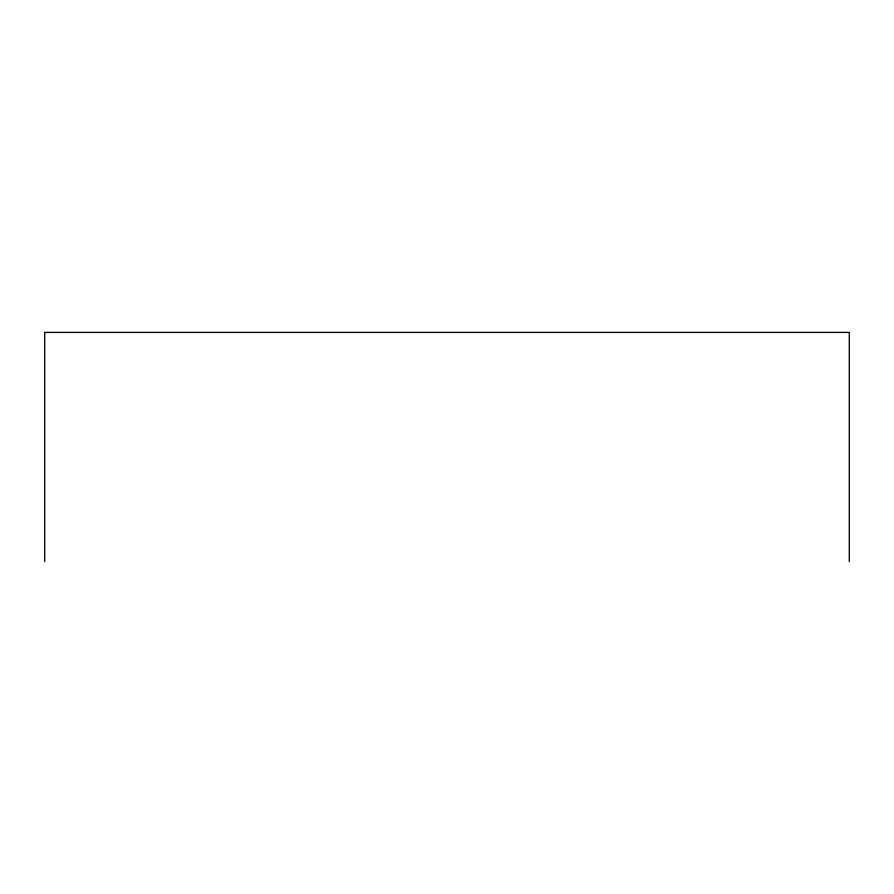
<?xml version="1.0" encoding="UTF-8"?>
<svg xmlns="http://www.w3.org/2000/svg" width="894" height="894" viewBox="0 0 894 894"><rect width="100%" height="100%" fill="white"/><g stroke="black" fill="none" stroke-linecap="round" stroke-linejoin="round"><path stroke-width="1.34" d="M849.3 561.6L849.3 332.4L44.7 332.4L44.7 561.6"/></g></svg>
